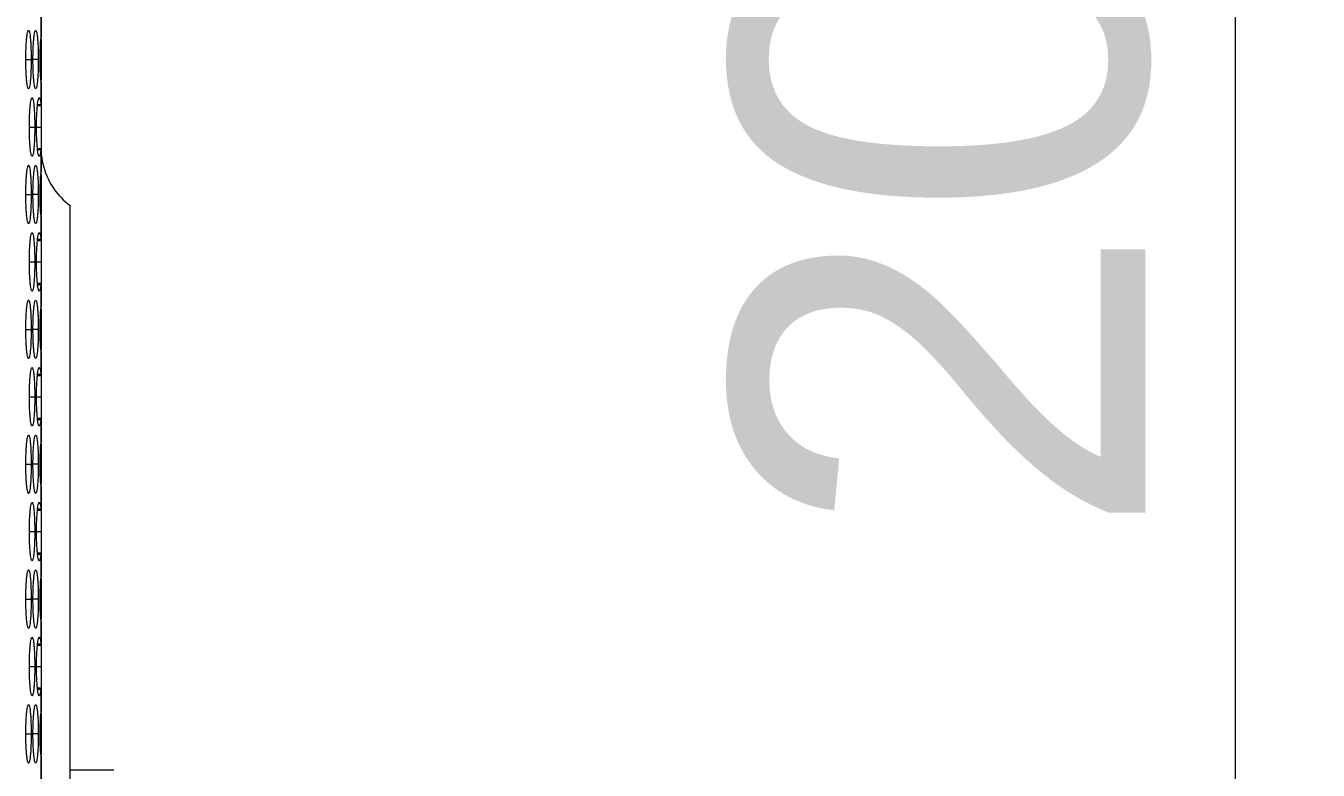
# Model space of a CAD drawing. Header units: millimetres. Extents: x 0 to 2524, y 0 to 1785.
# Drawn here: x 1469.1 to 1535.5, y 1274.5 to 1312.7 of the extents above; entities that cross this region are included whole.
import ezdxf

# ---------------------------------------------------------------- set-up
doc = ezdxf.new("R2010")
doc.units = ezdxf.units.MM
doc.header["$LTSCALE"] = 0.1
doc.layers.get('0').update_dxf_attribs({"lineweight": 13})
doc.layers.get('Defpoints').update_dxf_attribs({"lineweight": 9})
doc.layers.add('标注', color=251, linetype='Continuous', lineweight=9)
doc.styles.get("Standard").update_dxf_attribs({"font": 'arial.ttf'})
doc.dimstyles.new('STANDARD 8.5', dxfattribs={"dimscale": 8.5, "dimtxt": 2.5, "dimasz": 1.5, "dimexe": 0.5, "dimexo": 0.5, "dimgap": 0.5, "dimtad": 1, "dimtoh": 1, "dimdec": 1, "dimzin": 12, "dimdsep": 46, "dimtxsty": 'Standard', "dimcen": 0, "dimclrd": 256, "dimclre": 256, "dimclrt": 256, "dimadec": 0, "dimazin": 0, "dimtp": 0.01, "dimtm": 0.01, "dimtfac": 1, "dimtdec": 1, "dimtofl": 0, "dimtmove": 0, "dimatfit": 3, "dimfxl": 1, "dimtolj": 1, "dimtzin": 4, "dimlwd": -1, "dimlwe": -1, "dimarcsym": 0})

# ---------------------------------------------------------------- blocks, each defined once
blk = doc.blocks.new('*D15')
at = {"layer": 'Defpoints', "color": 0, "transparency": 16777216}
for p in [(1469.84, 1414.968), (1531.24, 1414.968), (1469.84, 1206.968)]:
    blk.add_point(p, dxfattribs=at)
at = {"layer": '标注', "transparency": 16777216}
for p, q in [((1474.09, 1414.968), (1535.49, 1414.968)), ((1531.24, 1219.718), (1531.24, 1402.218)), ((1474.09, 1206.968), (1535.49, 1206.968))]:
    blk.add_line(p, q, dxfattribs=at)
for points in [[(1529.115, 1402.218), (1533.365, 1402.218), (1531.24, 1414.968)], [(1529.115, 1219.718), (1533.365, 1219.718), (1531.24, 1206.968)]]:
    blk.add_solid(points, dxfattribs=at)
at = {"layer": '标注', "transparency": 16777216, "insert": (1516.14, 1310.968), "char_height": 21.25, "attachment_point": 5, "rotation": 90}
blk.add_mtext('\\A1;208', dxfattribs=at)

msp = doc.modelspace()

# ---------------------------------------------------------------- linework, layer by layer
for p, q in [((1469.84, 1316.758), (1469.84, 1312.106)), ((1469.834, 1313.269), (1469.834, 1312.037)), ((1469.84, 1312.001), (1469.84, 1309.934)), ((1469.059, 1310.968), (1469.334, 1310.968)), ((1469.701, 1310.968), (1469.426, 1310.968)), ((1469.793, 1310.968), (1469.84, 1310.968)), ((1469.834, 1309.899), (1469.834, 1308.666)), ((1469.84, 1309.83), (1469.84, 1305.178)), ((1469.656, 1308.601), (1469.84, 1308.601)), ((1469.664, 1308.666), (1469.834, 1308.666)), ((1469.243, 1307.504), (1469.518, 1307.504)), ((1469.61, 1307.504), (1469.84, 1307.504)), ((1469.656, 1306.407), (1469.84, 1306.407)), ((1469.664, 1306.341), (1469.834, 1306.341)), ((1469.834, 1306.341), (1469.834, 1305.109)), ((1469.84, 1305.073), (1469.84, 1303.006)), ((1469.059, 1304.04), (1469.334, 1304.04)), ((1469.701, 1304.04), (1469.426, 1304.04)), ((1469.793, 1304.04), (1469.84, 1304.04)), ((1471.34, 1274.468), (1471.34, 1303.464)), ((1469.834, 1302.97), (1469.834, 1301.738)), ((1469.84, 1302.901), (1469.84, 1298.25)), ((1469.656, 1301.672), (1469.84, 1301.672)), ((1469.664, 1301.738), (1469.834, 1301.738)), ((1469.243, 1300.575), (1469.518, 1300.575)), ((1469.61, 1300.575), (1469.84, 1300.575)), ((1469.656, 1299.478), (1469.84, 1299.478)), ((1469.664, 1299.413), (1469.834, 1299.413)), ((1469.834, 1299.413), (1469.834, 1298.18)), ((1469.84, 1298.145), (1469.84, 1296.078)), ((1469.059, 1297.111), (1469.334, 1297.111)), ((1469.701, 1297.111), (1469.426, 1297.111)), ((1469.793, 1297.111), (1469.84, 1297.111)), ((1469.834, 1296.042), (1469.834, 1294.81)), ((1469.84, 1295.973), (1469.84, 1291.321)), ((1469.656, 1294.744), (1469.84, 1294.744)), ((1469.664, 1294.81), (1469.834, 1294.81)), ((1469.243, 1293.647), (1469.518, 1293.647)), ((1469.61, 1293.647), (1469.84, 1293.647)), ((1469.656, 1292.55), (1469.84, 1292.55)), ((1469.664, 1292.485), (1469.834, 1292.485)), ((1469.834, 1292.485), (1469.834, 1291.252)), ((1469.84, 1291.217), (1469.84, 1289.149)), ((1469.059, 1290.183), (1469.334, 1290.183)), ((1469.701, 1290.183), (1469.426, 1290.183)), ((1469.793, 1290.183), (1469.84, 1290.183)), ((1469.834, 1289.114), (1469.834, 1287.882)), ((1469.84, 1289.045), (1469.84, 1284.393)), ((1469.656, 1287.816), (1469.84, 1287.816)), ((1469.664, 1287.882), (1469.834, 1287.882)), ((1469.243, 1286.719), (1469.518, 1286.719)), ((1469.61, 1286.719), (1469.84, 1286.719)), ((1469.656, 1285.622), (1469.84, 1285.622)), ((1469.664, 1285.556), (1469.834, 1285.556)), ((1469.834, 1285.556), (1469.834, 1284.324)), ((1469.84, 1284.289), (1469.84, 1282.221)), ((1469.059, 1283.255), (1469.334, 1283.255)), ((1469.701, 1283.255), (1469.426, 1283.255)), ((1469.793, 1283.255), (1469.84, 1283.255)), ((1469.834, 1282.186), (1469.834, 1280.953)), ((1469.84, 1282.117), (1469.84, 1277.465)), ((1469.656, 1280.888), (1469.84, 1280.888)), ((1469.664, 1280.953), (1469.834, 1280.953)), ((1469.243, 1279.791), (1469.518, 1279.791)), ((1469.61, 1279.791), (1469.84, 1279.791)), ((1469.656, 1278.694), (1469.84, 1278.694)), ((1469.664, 1278.628), (1469.834, 1278.628)), ((1469.834, 1278.628), (1469.834, 1277.396)), ((1469.84, 1277.36), (1469.84, 1275.293)), ((1469.059, 1276.327), (1469.334, 1276.327)), ((1469.701, 1276.327), (1469.426, 1276.327)), ((1469.793, 1276.327), (1469.84, 1276.327)), ((1469.834, 1275.258), (1469.834, 1274.025)), ((1469.84, 1275.189), (1469.84, 1270.537)), ((1473.578, 1274.468), (1471.34, 1274.468)), ((1471.34, 1222.6), (1471.34, 1274.468))]:
    msp.add_line(p, q)
for centre, radius, start, end in [((1469.477, 1308.601), 0.364, 359.96293, 3.54157), ((1473.611, 1306.474), 3.779, 186.85053, 194.09768), ((1473.574, 1306.465), 3.741, 194.09977, 197.73813), ((1473.553, 1306.458), 3.719, 197.74233, 198.58093), ((1473.586, 1306.472), 3.755, 198.61831, 214.23115), ((1473.6, 1306.489), 3.776, 214.32464, 233.24022), ((1469.477, 1301.673), 0.364, 359.96293, 3.54157), ((1469.477, 1294.745), 0.364, 359.96293, 3.54157), ((1469.477, 1287.816), 0.364, 359.96293, 3.54157), ((1469.477, 1280.888), 0.364, 359.96293, 3.54157)]:
    msp.add_arc(centre, radius, start, end)
for points, knots in [([(1469.059, 1310.968), (1469.059, 1311.159), (1469.064, 1311.437), (1469.081, 1311.79), (1469.097, 1312.016), (1469.116, 1312.198), (1469.14, 1312.34), (1469.159, 1312.419), (1469.184, 1312.468), (1469.197, 1312.468)], [0, 0, 0, 0, 0.378061, 0.549104, 0.69914, 0.822666, 0.915357, 0.974025, 1, 1, 1, 1]), ([(1469.197, 1312.468), (1469.21, 1312.468), (1469.235, 1312.419), (1469.254, 1312.34), (1469.277, 1312.198), (1469.296, 1312.016), (1469.313, 1311.79), (1469.33, 1311.437), (1469.334, 1311.159), (1469.334, 1310.968)], [0, 0, 0, 0, 0.025975, 0.084643, 0.177334, 0.30086, 0.450896, 0.621939, 1, 1, 1, 1]), ([(1469.426, 1310.968), (1469.426, 1311.159), (1469.431, 1311.437), (1469.448, 1311.79), (1469.464, 1312.016), (1469.483, 1312.198), (1469.507, 1312.34), (1469.526, 1312.419), (1469.551, 1312.468), (1469.564, 1312.468)], [0, 0, 0, 0, 0.378061, 0.549104, 0.69914, 0.822666, 0.915357, 0.974025, 1, 1, 1, 1]), ([(1469.564, 1312.468), (1469.577, 1312.468), (1469.602, 1312.419), (1469.62, 1312.34), (1469.644, 1312.198), (1469.663, 1312.016), (1469.68, 1311.79), (1469.697, 1311.437), (1469.701, 1311.159), (1469.701, 1310.968)], [0, 0, 0, 0, 0.025975, 0.084643, 0.177334, 0.30086, 0.450896, 0.621939, 1, 1, 1, 1]), ([(1469.812, 1311.724), (1469.813, 1311.752), (1469.819, 1311.856), (1469.827, 1311.961), (1469.834, 1312.037)], [0, 0, 0, 0, 0.268693, 1, 1, 1, 1]), ([(1469.793, 1310.968), (1469.793, 1311.034), (1469.795, 1311.286), (1469.802, 1311.538), (1469.812, 1311.724)], [0, 0, 0, 0, 0.260947, 1, 1, 1, 1]), ([(1469.197, 1309.468), (1469.184, 1309.468), (1469.159, 1309.517), (1469.14, 1309.595), (1469.116, 1309.737), (1469.097, 1309.92), (1469.081, 1310.145), (1469.064, 1310.498), (1469.059, 1310.776), (1469.059, 1310.968)], [0, 0, 0, 0, 0.025975, 0.084643, 0.177334, 0.30086, 0.450896, 0.621939, 1, 1, 1, 1]), ([(1469.334, 1310.968), (1469.334, 1310.776), (1469.33, 1310.498), (1469.313, 1310.145), (1469.296, 1309.92), (1469.277, 1309.737), (1469.254, 1309.595), (1469.235, 1309.517), (1469.21, 1309.468), (1469.197, 1309.468)], [0, 0, 0, 0, 0.378061, 0.549104, 0.69914, 0.822666, 0.915357, 0.974025, 1, 1, 1, 1]), ([(1469.564, 1309.468), (1469.551, 1309.468), (1469.526, 1309.517), (1469.507, 1309.595), (1469.483, 1309.737), (1469.464, 1309.92), (1469.448, 1310.145), (1469.431, 1310.498), (1469.426, 1310.776), (1469.426, 1310.968)], [0, 0, 0, 0, 0.025975, 0.084643, 0.177334, 0.30086, 0.450896, 0.621939, 1, 1, 1, 1]), ([(1469.701, 1310.968), (1469.701, 1310.776), (1469.697, 1310.498), (1469.68, 1310.145), (1469.663, 1309.92), (1469.644, 1309.737), (1469.62, 1309.595), (1469.602, 1309.517), (1469.577, 1309.468), (1469.564, 1309.468)], [0, 0, 0, 0, 0.378061, 0.549104, 0.69914, 0.822666, 0.915357, 0.974025, 1, 1, 1, 1]), ([(1469.812, 1310.212), (1469.809, 1310.271), (1469.797, 1310.523), (1469.793, 1310.775), (1469.793, 1310.968)], [0, 0, 0, 0, 0.234472, 1, 1, 1, 1]), ([(1469.834, 1309.899), (1469.832, 1309.923), (1469.823, 1310.027), (1469.816, 1310.131), (1469.812, 1310.212)], [0, 0, 0, 0, 0.23003, 1, 1, 1, 1]), ([(1469.243, 1307.504), (1469.243, 1307.695), (1469.247, 1307.973), (1469.264, 1308.326), (1469.281, 1308.552), (1469.3, 1308.734), (1469.324, 1308.876), (1469.342, 1308.955), (1469.367, 1309.004), (1469.38, 1309.004)], [0, 0, 0, 0, 0.378061, 0.549104, 0.69914, 0.822666, 0.915357, 0.974025, 1, 1, 1, 1]), ([(1469.38, 1309.004), (1469.393, 1309.004), (1469.418, 1308.955), (1469.437, 1308.876), (1469.461, 1308.734), (1469.48, 1308.552), (1469.496, 1308.326), (1469.513, 1307.973), (1469.518, 1307.695), (1469.518, 1307.504)], [0, 0, 0, 0, 0.025975, 0.084643, 0.177334, 0.30086, 0.450896, 0.621939, 1, 1, 1, 1]), ([(1469.61, 1307.504), (1469.61, 1307.695), (1469.614, 1307.973), (1469.631, 1308.326), (1469.648, 1308.552), (1469.667, 1308.734), (1469.69, 1308.876), (1469.709, 1308.955), (1469.734, 1309.004), (1469.747, 1309.004)], [0, 0, 0, 0, 0.378091, 0.549102, 0.699135, 0.822703, 0.915354, 0.974034, 1, 1, 1, 1]), ([(1469.747, 1309.004), (1469.758, 1309.004), (1469.78, 1308.968), (1469.797, 1308.906), (1469.818, 1308.798), (1469.829, 1308.714), (1469.834, 1308.666)], [0, 0, 0, 0, 0.09025, 0.284512, 0.590784, 1, 1, 1, 1]), ([(1469.38, 1306.004), (1469.367, 1306.004), (1469.342, 1306.052), (1469.324, 1306.131), (1469.3, 1306.273), (1469.281, 1306.456), (1469.264, 1306.681), (1469.247, 1307.034), (1469.243, 1307.312), (1469.243, 1307.504)], [0, 0, 0, 0, 0.025975, 0.084643, 0.177334, 0.30086, 0.450896, 0.621939, 1, 1, 1, 1]), ([(1469.518, 1307.504), (1469.518, 1307.312), (1469.513, 1307.034), (1469.496, 1306.681), (1469.48, 1306.456), (1469.461, 1306.273), (1469.437, 1306.131), (1469.418, 1306.052), (1469.393, 1306.004), (1469.38, 1306.004)], [0, 0, 0, 0, 0.378061, 0.549104, 0.69914, 0.822666, 0.915357, 0.974025, 1, 1, 1, 1]), ([(1469.747, 1306.004), (1469.734, 1306.004), (1469.709, 1306.052), (1469.69, 1306.131), (1469.667, 1306.273), (1469.648, 1306.456), (1469.631, 1306.681), (1469.614, 1307.034), (1469.61, 1307.312), (1469.61, 1307.504)], [0, 0, 0, 0, 0.025966, 0.084646, 0.177297, 0.300865, 0.450898, 0.621909, 1, 1, 1, 1]), ([(1469.789, 1306.074), (1469.784, 1306.056), (1469.777, 1306.031), (1469.756, 1306.004), (1469.747, 1306.004)], [0, 0, 0, 0, 0.6731, 1, 1, 1, 1]), ([(1469.834, 1306.341), (1469.831, 1306.313), (1469.82, 1306.224), (1469.806, 1306.134), (1469.789, 1306.074)], [0, 0, 0, 0, 0.31058, 1, 1, 1, 1]), ([(1469.059, 1304.04), (1469.059, 1304.231), (1469.064, 1304.509), (1469.081, 1304.862), (1469.097, 1305.087), (1469.116, 1305.27), (1469.14, 1305.412), (1469.159, 1305.491), (1469.184, 1305.54), (1469.197, 1305.54)], [0, 0, 0, 0, 0.378061, 0.549104, 0.69914, 0.822666, 0.915357, 0.974025, 1, 1, 1, 1]), ([(1469.197, 1305.54), (1469.21, 1305.54), (1469.235, 1305.491), (1469.254, 1305.412), (1469.277, 1305.27), (1469.296, 1305.087), (1469.313, 1304.862), (1469.33, 1304.509), (1469.334, 1304.231), (1469.334, 1304.04)], [0, 0, 0, 0, 0.025975, 0.084643, 0.177334, 0.30086, 0.450896, 0.621939, 1, 1, 1, 1]), ([(1469.426, 1304.04), (1469.426, 1304.231), (1469.431, 1304.509), (1469.448, 1304.862), (1469.464, 1305.087), (1469.483, 1305.27), (1469.507, 1305.412), (1469.526, 1305.491), (1469.551, 1305.54), (1469.564, 1305.54)], [0, 0, 0, 0, 0.378061, 0.549104, 0.69914, 0.822666, 0.915357, 0.974025, 1, 1, 1, 1]), ([(1469.564, 1305.54), (1469.577, 1305.54), (1469.602, 1305.491), (1469.62, 1305.412), (1469.644, 1305.27), (1469.663, 1305.087), (1469.68, 1304.862), (1469.697, 1304.509), (1469.701, 1304.231), (1469.701, 1304.04)], [0, 0, 0, 0, 0.025975, 0.084643, 0.177334, 0.30086, 0.450896, 0.621939, 1, 1, 1, 1]), ([(1469.793, 1304.04), (1469.793, 1304.105), (1469.795, 1304.357), (1469.802, 1304.61), (1469.812, 1304.796)], [0, 0, 0, 0, 0.260947, 1, 1, 1, 1]), ([(1469.812, 1304.796), (1469.813, 1304.824), (1469.819, 1304.928), (1469.827, 1305.032), (1469.834, 1305.109)], [0, 0, 0, 0, 0.268693, 1, 1, 1, 1]), ([(1469.197, 1302.54), (1469.184, 1302.54), (1469.159, 1302.588), (1469.14, 1302.667), (1469.116, 1302.809), (1469.097, 1302.992), (1469.081, 1303.217), (1469.064, 1303.57), (1469.059, 1303.848), (1469.059, 1304.04)], [0, 0, 0, 0, 0.025975, 0.084643, 0.177334, 0.30086, 0.450896, 0.621939, 1, 1, 1, 1]), ([(1469.334, 1304.04), (1469.334, 1303.848), (1469.33, 1303.57), (1469.313, 1303.217), (1469.296, 1302.992), (1469.277, 1302.809), (1469.254, 1302.667), (1469.235, 1302.588), (1469.21, 1302.54), (1469.197, 1302.54)], [0, 0, 0, 0, 0.378061, 0.549104, 0.69914, 0.822666, 0.915357, 0.974025, 1, 1, 1, 1]), ([(1469.564, 1302.54), (1469.551, 1302.54), (1469.526, 1302.588), (1469.507, 1302.667), (1469.483, 1302.809), (1469.464, 1302.992), (1469.448, 1303.217), (1469.431, 1303.57), (1469.426, 1303.848), (1469.426, 1304.04)], [0, 0, 0, 0, 0.025975, 0.084643, 0.177334, 0.30086, 0.450896, 0.621939, 1, 1, 1, 1]), ([(1469.701, 1304.04), (1469.701, 1303.848), (1469.697, 1303.57), (1469.68, 1303.217), (1469.663, 1302.992), (1469.644, 1302.809), (1469.62, 1302.667), (1469.602, 1302.588), (1469.577, 1302.54), (1469.564, 1302.54)], [0, 0, 0, 0, 0.378061, 0.549104, 0.69914, 0.822666, 0.915357, 0.974025, 1, 1, 1, 1]), ([(1469.812, 1303.283), (1469.809, 1303.342), (1469.797, 1303.594), (1469.793, 1303.847), (1469.793, 1304.04)], [0, 0, 0, 0, 0.234472, 1, 1, 1, 1]), ([(1469.834, 1302.97), (1469.832, 1302.994), (1469.823, 1303.099), (1469.816, 1303.203), (1469.812, 1303.283)], [0, 0, 0, 0, 0.23003, 1, 1, 1, 1]), ([(1469.243, 1300.575), (1469.243, 1300.767), (1469.247, 1301.045), (1469.264, 1301.398), (1469.281, 1301.623), (1469.3, 1301.806), (1469.324, 1301.948), (1469.342, 1302.027), (1469.367, 1302.075), (1469.38, 1302.075)], [0, 0, 0, 0, 0.378061, 0.549104, 0.69914, 0.822666, 0.915357, 0.974025, 1, 1, 1, 1]), ([(1469.38, 1302.075), (1469.393, 1302.075), (1469.418, 1302.027), (1469.437, 1301.948), (1469.461, 1301.806), (1469.48, 1301.623), (1469.496, 1301.398), (1469.513, 1301.045), (1469.518, 1300.767), (1469.518, 1300.575)], [0, 0, 0, 0, 0.025975, 0.084643, 0.177334, 0.30086, 0.450896, 0.621939, 1, 1, 1, 1]), ([(1469.61, 1300.575), (1469.61, 1300.767), (1469.614, 1301.045), (1469.631, 1301.398), (1469.648, 1301.623), (1469.667, 1301.806), (1469.69, 1301.948), (1469.709, 1302.027), (1469.734, 1302.075), (1469.747, 1302.075)], [0, 0, 0, 0, 0.378091, 0.549102, 0.699135, 0.822703, 0.915354, 0.974034, 1, 1, 1, 1]), ([(1469.747, 1302.075), (1469.758, 1302.075), (1469.78, 1302.04), (1469.797, 1301.978), (1469.818, 1301.869), (1469.829, 1301.786), (1469.834, 1301.738)], [0, 0, 0, 0, 0.09025, 0.284512, 0.590784, 1, 1, 1, 1]), ([(1469.38, 1299.075), (1469.367, 1299.075), (1469.342, 1299.124), (1469.324, 1299.203), (1469.3, 1299.345), (1469.281, 1299.528), (1469.264, 1299.753), (1469.247, 1300.106), (1469.243, 1300.384), (1469.243, 1300.575)], [0, 0, 0, 0, 0.025975, 0.084643, 0.177334, 0.30086, 0.450896, 0.621939, 1, 1, 1, 1]), ([(1469.518, 1300.575), (1469.518, 1300.384), (1469.513, 1300.106), (1469.496, 1299.753), (1469.48, 1299.528), (1469.461, 1299.345), (1469.437, 1299.203), (1469.418, 1299.124), (1469.393, 1299.075), (1469.38, 1299.075)], [0, 0, 0, 0, 0.378061, 0.549104, 0.69914, 0.822666, 0.915357, 0.974025, 1, 1, 1, 1]), ([(1469.747, 1299.075), (1469.734, 1299.075), (1469.709, 1299.124), (1469.69, 1299.203), (1469.667, 1299.345), (1469.648, 1299.528), (1469.631, 1299.753), (1469.614, 1300.106), (1469.61, 1300.384), (1469.61, 1300.575)], [0, 0, 0, 0, 0.025966, 0.084646, 0.177297, 0.300865, 0.450898, 0.621909, 1, 1, 1, 1]), ([(1469.834, 1299.413), (1469.831, 1299.385), (1469.82, 1299.296), (1469.806, 1299.206), (1469.789, 1299.146)], [0, 0, 0, 0, 0.31058, 1, 1, 1, 1]), ([(1469.789, 1299.146), (1469.784, 1299.128), (1469.777, 1299.103), (1469.756, 1299.075), (1469.747, 1299.075)], [0, 0, 0, 0, 0.6731, 1, 1, 1, 1]), ([(1469.059, 1297.111), (1469.059, 1297.303), (1469.064, 1297.581), (1469.081, 1297.934), (1469.097, 1298.159), (1469.116, 1298.342), (1469.14, 1298.484), (1469.159, 1298.563), (1469.184, 1298.611), (1469.197, 1298.611)], [0, 0, 0, 0, 0.378061, 0.549104, 0.69914, 0.822666, 0.915357, 0.974025, 1, 1, 1, 1]), ([(1469.197, 1298.611), (1469.21, 1298.611), (1469.235, 1298.563), (1469.254, 1298.484), (1469.277, 1298.342), (1469.296, 1298.159), (1469.313, 1297.934), (1469.33, 1297.581), (1469.334, 1297.303), (1469.334, 1297.111)], [0, 0, 0, 0, 0.025975, 0.084643, 0.177334, 0.30086, 0.450896, 0.621939, 1, 1, 1, 1]), ([(1469.426, 1297.111), (1469.426, 1297.303), (1469.431, 1297.581), (1469.448, 1297.934), (1469.464, 1298.159), (1469.483, 1298.342), (1469.507, 1298.484), (1469.526, 1298.563), (1469.551, 1298.611), (1469.564, 1298.611)], [0, 0, 0, 0, 0.378061, 0.549104, 0.69914, 0.822666, 0.915357, 0.974025, 1, 1, 1, 1]), ([(1469.564, 1298.611), (1469.577, 1298.611), (1469.602, 1298.563), (1469.62, 1298.484), (1469.644, 1298.342), (1469.663, 1298.159), (1469.68, 1297.934), (1469.697, 1297.581), (1469.701, 1297.303), (1469.701, 1297.111)], [0, 0, 0, 0, 0.025975, 0.084643, 0.177334, 0.30086, 0.450896, 0.621939, 1, 1, 1, 1]), ([(1469.812, 1297.867), (1469.813, 1297.896), (1469.819, 1298), (1469.827, 1298.104), (1469.834, 1298.18)], [0, 0, 0, 0, 0.268693, 1, 1, 1, 1]), ([(1469.793, 1297.111), (1469.793, 1297.177), (1469.795, 1297.429), (1469.802, 1297.681), (1469.812, 1297.867)], [0, 0, 0, 0, 0.260947, 1, 1, 1, 1]), ([(1469.197, 1295.611), (1469.184, 1295.611), (1469.159, 1295.66), (1469.14, 1295.739), (1469.116, 1295.881), (1469.097, 1296.063), (1469.081, 1296.289), (1469.064, 1296.642), (1469.059, 1296.92), (1469.059, 1297.111)], [0, 0, 0, 0, 0.025975, 0.084643, 0.177334, 0.30086, 0.450896, 0.621939, 1, 1, 1, 1]), ([(1469.334, 1297.111), (1469.334, 1296.92), (1469.33, 1296.642), (1469.313, 1296.289), (1469.296, 1296.063), (1469.277, 1295.881), (1469.254, 1295.739), (1469.235, 1295.66), (1469.21, 1295.611), (1469.197, 1295.611)], [0, 0, 0, 0, 0.378061, 0.549104, 0.69914, 0.822666, 0.915357, 0.974025, 1, 1, 1, 1]), ([(1469.564, 1295.611), (1469.551, 1295.611), (1469.526, 1295.66), (1469.507, 1295.739), (1469.483, 1295.881), (1469.464, 1296.063), (1469.448, 1296.289), (1469.431, 1296.642), (1469.426, 1296.92), (1469.426, 1297.111)], [0, 0, 0, 0, 0.025975, 0.084643, 0.177334, 0.30086, 0.450896, 0.621939, 1, 1, 1, 1]), ([(1469.701, 1297.111), (1469.701, 1296.92), (1469.697, 1296.642), (1469.68, 1296.289), (1469.663, 1296.063), (1469.644, 1295.881), (1469.62, 1295.739), (1469.602, 1295.66), (1469.577, 1295.611), (1469.564, 1295.611)], [0, 0, 0, 0, 0.378061, 0.549104, 0.69914, 0.822666, 0.915357, 0.974025, 1, 1, 1, 1]), ([(1469.812, 1296.355), (1469.809, 1296.414), (1469.797, 1296.666), (1469.793, 1296.918), (1469.793, 1297.111)], [0, 0, 0, 0, 0.234472, 1, 1, 1, 1]), ([(1469.834, 1296.042), (1469.832, 1296.066), (1469.823, 1296.17), (1469.816, 1296.275), (1469.812, 1296.355)], [0, 0, 0, 0, 0.23003, 1, 1, 1, 1]), ([(1469.243, 1293.647), (1469.243, 1293.839), (1469.247, 1294.117), (1469.264, 1294.47), (1469.281, 1294.695), (1469.3, 1294.878), (1469.324, 1295.02), (1469.342, 1295.098), (1469.367, 1295.147), (1469.38, 1295.147)], [0, 0, 0, 0, 0.378061, 0.549104, 0.69914, 0.822666, 0.915357, 0.974025, 1, 1, 1, 1]), ([(1469.38, 1295.147), (1469.393, 1295.147), (1469.418, 1295.098), (1469.437, 1295.02), (1469.461, 1294.878), (1469.48, 1294.695), (1469.496, 1294.47), (1469.513, 1294.117), (1469.518, 1293.839), (1469.518, 1293.647)], [0, 0, 0, 0, 0.025975, 0.084643, 0.177334, 0.30086, 0.450896, 0.621939, 1, 1, 1, 1]), ([(1469.61, 1293.647), (1469.61, 1293.839), (1469.614, 1294.117), (1469.631, 1294.47), (1469.648, 1294.695), (1469.667, 1294.878), (1469.69, 1295.02), (1469.709, 1295.098), (1469.734, 1295.147), (1469.747, 1295.147)], [0, 0, 0, 0, 0.378091, 0.549102, 0.699135, 0.822703, 0.915354, 0.974034, 1, 1, 1, 1]), ([(1469.747, 1295.147), (1469.758, 1295.147), (1469.78, 1295.112), (1469.797, 1295.049), (1469.818, 1294.941), (1469.829, 1294.858), (1469.834, 1294.81)], [0, 0, 0, 0, 0.09025, 0.284512, 0.590784, 1, 1, 1, 1]), ([(1469.38, 1292.147), (1469.367, 1292.147), (1469.342, 1292.196), (1469.324, 1292.275), (1469.3, 1292.417), (1469.281, 1292.599), (1469.264, 1292.824), (1469.247, 1293.178), (1469.243, 1293.456), (1469.243, 1293.647)], [0, 0, 0, 0, 0.025975, 0.084643, 0.177334, 0.30086, 0.450896, 0.621939, 1, 1, 1, 1]), ([(1469.518, 1293.647), (1469.518, 1293.456), (1469.513, 1293.178), (1469.496, 1292.824), (1469.48, 1292.599), (1469.461, 1292.417), (1469.437, 1292.275), (1469.418, 1292.196), (1469.393, 1292.147), (1469.38, 1292.147)], [0, 0, 0, 0, 0.378061, 0.549104, 0.69914, 0.822666, 0.915357, 0.974025, 1, 1, 1, 1]), ([(1469.747, 1292.147), (1469.734, 1292.147), (1469.709, 1292.196), (1469.69, 1292.275), (1469.667, 1292.417), (1469.648, 1292.599), (1469.631, 1292.824), (1469.614, 1293.178), (1469.61, 1293.456), (1469.61, 1293.647)], [0, 0, 0, 0, 0.025966, 0.084646, 0.177297, 0.300865, 0.450898, 0.621909, 1, 1, 1, 1]), ([(1469.789, 1292.218), (1469.784, 1292.2), (1469.777, 1292.175), (1469.756, 1292.147), (1469.747, 1292.147)], [0, 0, 0, 0, 0.6731, 1, 1, 1, 1]), ([(1469.834, 1292.485), (1469.831, 1292.457), (1469.82, 1292.367), (1469.806, 1292.278), (1469.789, 1292.218)], [0, 0, 0, 0, 0.31058, 1, 1, 1, 1]), ([(1469.059, 1290.183), (1469.059, 1290.375), (1469.064, 1290.653), (1469.081, 1291.006), (1469.097, 1291.231), (1469.116, 1291.414), (1469.14, 1291.555), (1469.159, 1291.634), (1469.184, 1291.683), (1469.197, 1291.683)], [0, 0, 0, 0, 0.378061, 0.549104, 0.69914, 0.822666, 0.915357, 0.974025, 1, 1, 1, 1]), ([(1469.197, 1291.683), (1469.21, 1291.683), (1469.235, 1291.634), (1469.254, 1291.555), (1469.277, 1291.414), (1469.296, 1291.231), (1469.313, 1291.006), (1469.33, 1290.653), (1469.334, 1290.375), (1469.334, 1290.183)], [0, 0, 0, 0, 0.025975, 0.084643, 0.177334, 0.30086, 0.450896, 0.621939, 1, 1, 1, 1]), ([(1469.426, 1290.183), (1469.426, 1290.375), (1469.431, 1290.653), (1469.448, 1291.006), (1469.464, 1291.231), (1469.483, 1291.414), (1469.507, 1291.555), (1469.526, 1291.634), (1469.551, 1291.683), (1469.564, 1291.683)], [0, 0, 0, 0, 0.378061, 0.549104, 0.69914, 0.822666, 0.915357, 0.974025, 1, 1, 1, 1]), ([(1469.564, 1291.683), (1469.577, 1291.683), (1469.602, 1291.634), (1469.62, 1291.555), (1469.644, 1291.414), (1469.663, 1291.231), (1469.68, 1291.006), (1469.697, 1290.653), (1469.701, 1290.375), (1469.701, 1290.183)], [0, 0, 0, 0, 0.025975, 0.084643, 0.177334, 0.30086, 0.450896, 0.621939, 1, 1, 1, 1]), ([(1469.793, 1290.183), (1469.793, 1290.249), (1469.795, 1290.501), (1469.802, 1290.753), (1469.812, 1290.939)], [0, 0, 0, 0, 0.260947, 1, 1, 1, 1]), ([(1469.812, 1290.939), (1469.813, 1290.967), (1469.819, 1291.072), (1469.827, 1291.176), (1469.834, 1291.252)], [0, 0, 0, 0, 0.268693, 1, 1, 1, 1]), ([(1469.197, 1288.683), (1469.184, 1288.683), (1469.159, 1288.732), (1469.14, 1288.811), (1469.116, 1288.953), (1469.097, 1289.135), (1469.081, 1289.36), (1469.064, 1289.714), (1469.059, 1289.992), (1469.059, 1290.183)], [0, 0, 0, 0, 0.025975, 0.084643, 0.177334, 0.30086, 0.450896, 0.621939, 1, 1, 1, 1]), ([(1469.334, 1290.183), (1469.334, 1289.992), (1469.33, 1289.714), (1469.313, 1289.36), (1469.296, 1289.135), (1469.277, 1288.953), (1469.254, 1288.811), (1469.235, 1288.732), (1469.21, 1288.683), (1469.197, 1288.683)], [0, 0, 0, 0, 0.378061, 0.549104, 0.69914, 0.822666, 0.915357, 0.974025, 1, 1, 1, 1]), ([(1469.564, 1288.683), (1469.551, 1288.683), (1469.526, 1288.732), (1469.507, 1288.811), (1469.483, 1288.953), (1469.464, 1289.135), (1469.448, 1289.36), (1469.431, 1289.714), (1469.426, 1289.992), (1469.426, 1290.183)], [0, 0, 0, 0, 0.025975, 0.084643, 0.177334, 0.30086, 0.450896, 0.621939, 1, 1, 1, 1]), ([(1469.701, 1290.183), (1469.701, 1289.992), (1469.697, 1289.714), (1469.68, 1289.36), (1469.663, 1289.135), (1469.644, 1288.953), (1469.62, 1288.811), (1469.602, 1288.732), (1469.577, 1288.683), (1469.564, 1288.683)], [0, 0, 0, 0, 0.378061, 0.549104, 0.69914, 0.822666, 0.915357, 0.974025, 1, 1, 1, 1]), ([(1469.812, 1289.427), (1469.809, 1289.486), (1469.797, 1289.738), (1469.793, 1289.99), (1469.793, 1290.183)], [0, 0, 0, 0, 0.234472, 1, 1, 1, 1]), ([(1469.834, 1289.114), (1469.832, 1289.138), (1469.823, 1289.242), (1469.816, 1289.347), (1469.812, 1289.427)], [0, 0, 0, 0, 0.23003, 1, 1, 1, 1]), ([(1469.243, 1286.719), (1469.243, 1286.91), (1469.247, 1287.189), (1469.264, 1287.542), (1469.281, 1287.767), (1469.3, 1287.95), (1469.324, 1288.091), (1469.342, 1288.17), (1469.367, 1288.219), (1469.38, 1288.219)], [0, 0, 0, 0, 0.378061, 0.549104, 0.69914, 0.822666, 0.915357, 0.974025, 1, 1, 1, 1]), ([(1469.38, 1288.219), (1469.393, 1288.219), (1469.418, 1288.17), (1469.437, 1288.091), (1469.461, 1287.95), (1469.48, 1287.767), (1469.496, 1287.542), (1469.513, 1287.189), (1469.518, 1286.91), (1469.518, 1286.719)], [0, 0, 0, 0, 0.025975, 0.084643, 0.177334, 0.30086, 0.450896, 0.621939, 1, 1, 1, 1]), ([(1469.61, 1286.719), (1469.61, 1286.91), (1469.614, 1287.189), (1469.631, 1287.542), (1469.648, 1287.767), (1469.667, 1287.95), (1469.69, 1288.091), (1469.709, 1288.17), (1469.734, 1288.219), (1469.747, 1288.219)], [0, 0, 0, 0, 0.378091, 0.549102, 0.699135, 0.822703, 0.915354, 0.974034, 1, 1, 1, 1]), ([(1469.747, 1288.219), (1469.758, 1288.219), (1469.78, 1288.184), (1469.797, 1288.121), (1469.818, 1288.013), (1469.829, 1287.93), (1469.834, 1287.882)], [0, 0, 0, 0, 0.09025, 0.284512, 0.590784, 1, 1, 1, 1]), ([(1469.38, 1285.219), (1469.367, 1285.219), (1469.342, 1285.268), (1469.324, 1285.347), (1469.3, 1285.489), (1469.281, 1285.671), (1469.264, 1285.896), (1469.247, 1286.25), (1469.243, 1286.528), (1469.243, 1286.719)], [0, 0, 0, 0, 0.025975, 0.084643, 0.177334, 0.30086, 0.450896, 0.621939, 1, 1, 1, 1]), ([(1469.518, 1286.719), (1469.518, 1286.528), (1469.513, 1286.25), (1469.496, 1285.896), (1469.48, 1285.671), (1469.461, 1285.489), (1469.437, 1285.347), (1469.418, 1285.268), (1469.393, 1285.219), (1469.38, 1285.219)], [0, 0, 0, 0, 0.378061, 0.549104, 0.69914, 0.822666, 0.915357, 0.974025, 1, 1, 1, 1]), ([(1469.747, 1285.219), (1469.734, 1285.219), (1469.709, 1285.268), (1469.69, 1285.347), (1469.667, 1285.489), (1469.648, 1285.671), (1469.631, 1285.896), (1469.614, 1286.25), (1469.61, 1286.528), (1469.61, 1286.719)], [0, 0, 0, 0, 0.025966, 0.084646, 0.177297, 0.300865, 0.450898, 0.621909, 1, 1, 1, 1]), ([(1469.834, 1285.556), (1469.831, 1285.529), (1469.82, 1285.439), (1469.806, 1285.35), (1469.789, 1285.29)], [0, 0, 0, 0, 0.31058, 1, 1, 1, 1]), ([(1469.789, 1285.29), (1469.784, 1285.272), (1469.777, 1285.247), (1469.756, 1285.219), (1469.747, 1285.219)], [0, 0, 0, 0, 0.6731, 1, 1, 1, 1]), ([(1469.059, 1283.255), (1469.059, 1283.446), (1469.064, 1283.724), (1469.081, 1284.078), (1469.097, 1284.303), (1469.116, 1284.485), (1469.14, 1284.627), (1469.159, 1284.706), (1469.184, 1284.755), (1469.197, 1284.755)], [0, 0, 0, 0, 0.378061, 0.549104, 0.69914, 0.822666, 0.915357, 0.974025, 1, 1, 1, 1]), ([(1469.197, 1284.755), (1469.21, 1284.755), (1469.235, 1284.706), (1469.254, 1284.627), (1469.277, 1284.485), (1469.296, 1284.303), (1469.313, 1284.078), (1469.33, 1283.724), (1469.334, 1283.446), (1469.334, 1283.255)], [0, 0, 0, 0, 0.025975, 0.084643, 0.177334, 0.30086, 0.450896, 0.621939, 1, 1, 1, 1]), ([(1469.426, 1283.255), (1469.426, 1283.446), (1469.431, 1283.724), (1469.448, 1284.078), (1469.464, 1284.303), (1469.483, 1284.485), (1469.507, 1284.627), (1469.526, 1284.706), (1469.551, 1284.755), (1469.564, 1284.755)], [0, 0, 0, 0, 0.378061, 0.549104, 0.69914, 0.822666, 0.915357, 0.974025, 1, 1, 1, 1]), ([(1469.564, 1284.755), (1469.577, 1284.755), (1469.602, 1284.706), (1469.62, 1284.627), (1469.644, 1284.485), (1469.663, 1284.303), (1469.68, 1284.078), (1469.697, 1283.724), (1469.701, 1283.446), (1469.701, 1283.255)], [0, 0, 0, 0, 0.025975, 0.084643, 0.177334, 0.30086, 0.450896, 0.621939, 1, 1, 1, 1]), ([(1469.812, 1284.011), (1469.813, 1284.039), (1469.819, 1284.144), (1469.827, 1284.248), (1469.834, 1284.324)], [0, 0, 0, 0, 0.268693, 1, 1, 1, 1]), ([(1469.793, 1283.255), (1469.793, 1283.321), (1469.795, 1283.573), (1469.802, 1283.825), (1469.812, 1284.011)], [0, 0, 0, 0, 0.260947, 1, 1, 1, 1]), ([(1469.197, 1281.755), (1469.184, 1281.755), (1469.159, 1281.804), (1469.14, 1281.883), (1469.116, 1282.024), (1469.097, 1282.207), (1469.081, 1282.432), (1469.064, 1282.785), (1469.059, 1283.064), (1469.059, 1283.255)], [0, 0, 0, 0, 0.025975, 0.084643, 0.177334, 0.30086, 0.450896, 0.621939, 1, 1, 1, 1]), ([(1469.334, 1283.255), (1469.334, 1283.064), (1469.33, 1282.785), (1469.313, 1282.432), (1469.296, 1282.207), (1469.277, 1282.024), (1469.254, 1281.883), (1469.235, 1281.804), (1469.21, 1281.755), (1469.197, 1281.755)], [0, 0, 0, 0, 0.378061, 0.549104, 0.69914, 0.822666, 0.915357, 0.974025, 1, 1, 1, 1]), ([(1469.564, 1281.755), (1469.551, 1281.755), (1469.526, 1281.804), (1469.507, 1281.883), (1469.483, 1282.024), (1469.464, 1282.207), (1469.448, 1282.432), (1469.431, 1282.785), (1469.426, 1283.064), (1469.426, 1283.255)], [0, 0, 0, 0, 0.025975, 0.084643, 0.177334, 0.30086, 0.450896, 0.621939, 1, 1, 1, 1]), ([(1469.701, 1283.255), (1469.701, 1283.064), (1469.697, 1282.785), (1469.68, 1282.432), (1469.663, 1282.207), (1469.644, 1282.024), (1469.62, 1281.883), (1469.602, 1281.804), (1469.577, 1281.755), (1469.564, 1281.755)], [0, 0, 0, 0, 0.378061, 0.549104, 0.69914, 0.822666, 0.915357, 0.974025, 1, 1, 1, 1]), ([(1469.812, 1282.499), (1469.809, 1282.558), (1469.797, 1282.81), (1469.793, 1283.062), (1469.793, 1283.255)], [0, 0, 0, 0, 0.234472, 1, 1, 1, 1]), ([(1469.834, 1282.186), (1469.832, 1282.21), (1469.823, 1282.314), (1469.816, 1282.418), (1469.812, 1282.499)], [0, 0, 0, 0, 0.23003, 1, 1, 1, 1]), ([(1469.243, 1279.791), (1469.243, 1279.982), (1469.247, 1280.26), (1469.264, 1280.614), (1469.281, 1280.839), (1469.3, 1281.021), (1469.324, 1281.163), (1469.342, 1281.242), (1469.367, 1281.291), (1469.38, 1281.291)], [0, 0, 0, 0, 0.378061, 0.549104, 0.69914, 0.822666, 0.915357, 0.974025, 1, 1, 1, 1]), ([(1469.38, 1281.291), (1469.393, 1281.291), (1469.418, 1281.242), (1469.437, 1281.163), (1469.461, 1281.021), (1469.48, 1280.839), (1469.496, 1280.614), (1469.513, 1280.26), (1469.518, 1279.982), (1469.518, 1279.791)], [0, 0, 0, 0, 0.025975, 0.084643, 0.177334, 0.30086, 0.450896, 0.621939, 1, 1, 1, 1]), ([(1469.61, 1279.791), (1469.61, 1279.982), (1469.614, 1280.26), (1469.631, 1280.614), (1469.648, 1280.839), (1469.667, 1281.021), (1469.69, 1281.163), (1469.709, 1281.242), (1469.734, 1281.291), (1469.747, 1281.291)], [0, 0, 0, 0, 0.378091, 0.549102, 0.699135, 0.822703, 0.915354, 0.974034, 1, 1, 1, 1]), ([(1469.747, 1281.291), (1469.758, 1281.291), (1469.78, 1281.256), (1469.797, 1281.193), (1469.818, 1281.085), (1469.829, 1281.002), (1469.834, 1280.953)], [0, 0, 0, 0, 0.09025, 0.284512, 0.590784, 1, 1, 1, 1]), ([(1469.38, 1278.291), (1469.367, 1278.291), (1469.342, 1278.34), (1469.324, 1278.419), (1469.3, 1278.56), (1469.281, 1278.743), (1469.264, 1278.968), (1469.247, 1279.321), (1469.243, 1279.599), (1469.243, 1279.791)], [0, 0, 0, 0, 0.025975, 0.084643, 0.177334, 0.30086, 0.450896, 0.621939, 1, 1, 1, 1]), ([(1469.518, 1279.791), (1469.518, 1279.599), (1469.513, 1279.321), (1469.496, 1278.968), (1469.48, 1278.743), (1469.461, 1278.56), (1469.437, 1278.419), (1469.418, 1278.34), (1469.393, 1278.291), (1469.38, 1278.291)], [0, 0, 0, 0, 0.378061, 0.549104, 0.69914, 0.822666, 0.915357, 0.974025, 1, 1, 1, 1]), ([(1469.747, 1278.291), (1469.734, 1278.291), (1469.709, 1278.34), (1469.69, 1278.419), (1469.667, 1278.56), (1469.648, 1278.743), (1469.631, 1278.968), (1469.614, 1279.321), (1469.61, 1279.599), (1469.61, 1279.791)], [0, 0, 0, 0, 0.025966, 0.084646, 0.177297, 0.300865, 0.450898, 0.621909, 1, 1, 1, 1]), ([(1469.789, 1278.362), (1469.784, 1278.343), (1469.777, 1278.318), (1469.756, 1278.291), (1469.747, 1278.291)], [0, 0, 0, 0, 0.6731, 1, 1, 1, 1]), ([(1469.834, 1278.628), (1469.831, 1278.6), (1469.82, 1278.511), (1469.806, 1278.421), (1469.789, 1278.362)], [0, 0, 0, 0, 0.31058, 1, 1, 1, 1]), ([(1469.059, 1276.327), (1469.059, 1276.518), (1469.064, 1276.796), (1469.081, 1277.149), (1469.097, 1277.375), (1469.116, 1277.557), (1469.14, 1277.699), (1469.159, 1277.778), (1469.184, 1277.827), (1469.197, 1277.827)], [0, 0, 0, 0, 0.378061, 0.549104, 0.69914, 0.822666, 0.915357, 0.974025, 1, 1, 1, 1]), ([(1469.197, 1277.827), (1469.21, 1277.827), (1469.235, 1277.778), (1469.254, 1277.699), (1469.277, 1277.557), (1469.296, 1277.375), (1469.313, 1277.149), (1469.33, 1276.796), (1469.334, 1276.518), (1469.334, 1276.327)], [0, 0, 0, 0, 0.025975, 0.084643, 0.177334, 0.30086, 0.450896, 0.621939, 1, 1, 1, 1]), ([(1469.426, 1276.327), (1469.426, 1276.518), (1469.431, 1276.796), (1469.448, 1277.149), (1469.464, 1277.375), (1469.483, 1277.557), (1469.507, 1277.699), (1469.526, 1277.778), (1469.551, 1277.827), (1469.564, 1277.827)], [0, 0, 0, 0, 0.378061, 0.549104, 0.69914, 0.822666, 0.915357, 0.974025, 1, 1, 1, 1]), ([(1469.564, 1277.827), (1469.577, 1277.827), (1469.602, 1277.778), (1469.62, 1277.699), (1469.644, 1277.557), (1469.663, 1277.375), (1469.68, 1277.149), (1469.697, 1276.796), (1469.701, 1276.518), (1469.701, 1276.327)], [0, 0, 0, 0, 0.025975, 0.084643, 0.177334, 0.30086, 0.450896, 0.621939, 1, 1, 1, 1]), ([(1469.793, 1276.327), (1469.793, 1276.393), (1469.795, 1276.645), (1469.802, 1276.897), (1469.812, 1277.083)], [0, 0, 0, 0, 0.260947, 1, 1, 1, 1]), ([(1469.812, 1277.083), (1469.813, 1277.111), (1469.819, 1277.215), (1469.827, 1277.32), (1469.834, 1277.396)], [0, 0, 0, 0, 0.268693, 1, 1, 1, 1]), ([(1469.197, 1274.827), (1469.184, 1274.827), (1469.159, 1274.876), (1469.14, 1274.954), (1469.116, 1275.096), (1469.097, 1275.279), (1469.081, 1275.504), (1469.064, 1275.857), (1469.059, 1276.135), (1469.059, 1276.327)], [0, 0, 0, 0, 0.025975, 0.084643, 0.177334, 0.30086, 0.450896, 0.621939, 1, 1, 1, 1]), ([(1469.334, 1276.327), (1469.334, 1276.135), (1469.33, 1275.857), (1469.313, 1275.504), (1469.296, 1275.279), (1469.277, 1275.096), (1469.254, 1274.954), (1469.235, 1274.876), (1469.21, 1274.827), (1469.197, 1274.827)], [0, 0, 0, 0, 0.378061, 0.549104, 0.69914, 0.822666, 0.915357, 0.974025, 1, 1, 1, 1]), ([(1469.564, 1274.827), (1469.551, 1274.827), (1469.526, 1274.876), (1469.507, 1274.954), (1469.483, 1275.096), (1469.464, 1275.279), (1469.448, 1275.504), (1469.431, 1275.857), (1469.426, 1276.135), (1469.426, 1276.327)], [0, 0, 0, 0, 0.025975, 0.084643, 0.177334, 0.30086, 0.450896, 0.621939, 1, 1, 1, 1]), ([(1469.701, 1276.327), (1469.701, 1276.135), (1469.697, 1275.857), (1469.68, 1275.504), (1469.663, 1275.279), (1469.644, 1275.096), (1469.62, 1274.954), (1469.602, 1274.876), (1469.577, 1274.827), (1469.564, 1274.827)], [0, 0, 0, 0, 0.378061, 0.549104, 0.69914, 0.822666, 0.915357, 0.974025, 1, 1, 1, 1]), ([(1469.812, 1275.571), (1469.809, 1275.63), (1469.797, 1275.882), (1469.793, 1276.134), (1469.793, 1276.327)], [0, 0, 0, 0, 0.234472, 1, 1, 1, 1]), ([(1469.834, 1275.258), (1469.832, 1275.282), (1469.823, 1275.386), (1469.816, 1275.49), (1469.812, 1275.571)], [0, 0, 0, 0, 0.23003, 1, 1, 1, 1])]:
    msp.add_open_spline(points, degree=3, knots=knots)
for points in [[(1469.834, 1312.037), (1469.838, 1312.06), (1469.84, 1312.083), (1469.84, 1312.106)], [(1469.84, 1309.83), (1469.84, 1309.853), (1469.838, 1309.876), (1469.834, 1309.899)], [(1469.834, 1308.666), (1469.837, 1308.652), (1469.839, 1308.638), (1469.84, 1308.623)], [(1469.84, 1306.407), (1469.84, 1306.385), (1469.839, 1306.363), (1469.834, 1306.341)], [(1469.834, 1305.109), (1469.838, 1305.131), (1469.84, 1305.155), (1469.84, 1305.178)], [(1469.84, 1302.901), (1469.84, 1302.925), (1469.838, 1302.948), (1469.834, 1302.97)], [(1469.834, 1301.738), (1469.837, 1301.724), (1469.839, 1301.71), (1469.84, 1301.695)], [(1469.84, 1299.478), (1469.84, 1299.456), (1469.839, 1299.434), (1469.834, 1299.413)], [(1469.834, 1298.18), (1469.838, 1298.203), (1469.84, 1298.226), (1469.84, 1298.25)], [(1469.84, 1295.973), (1469.84, 1295.996), (1469.838, 1296.019), (1469.834, 1296.042)], [(1469.834, 1294.81), (1469.837, 1294.796), (1469.839, 1294.781), (1469.84, 1294.767)], [(1469.84, 1292.55), (1469.84, 1292.528), (1469.839, 1292.506), (1469.834, 1292.485)], [(1469.834, 1291.252), (1469.838, 1291.275), (1469.84, 1291.298), (1469.84, 1291.321)], [(1469.84, 1289.045), (1469.84, 1289.068), (1469.838, 1289.091), (1469.834, 1289.114)], [(1469.834, 1287.882), (1469.837, 1287.868), (1469.839, 1287.853), (1469.84, 1287.839)], [(1469.84, 1285.622), (1469.84, 1285.6), (1469.839, 1285.578), (1469.834, 1285.556)], [(1469.834, 1284.324), (1469.838, 1284.347), (1469.84, 1284.37), (1469.84, 1284.393)], [(1469.84, 1282.117), (1469.84, 1282.14), (1469.838, 1282.163), (1469.834, 1282.186)], [(1469.834, 1280.953), (1469.837, 1280.939), (1469.839, 1280.925), (1469.84, 1280.911)], [(1469.84, 1278.694), (1469.84, 1278.672), (1469.839, 1278.65), (1469.834, 1278.628)], [(1469.834, 1277.396), (1469.838, 1277.419), (1469.84, 1277.442), (1469.84, 1277.465)], [(1469.84, 1275.189), (1469.84, 1275.212), (1469.838, 1275.235), (1469.834, 1275.258)]]:
    msp.add_open_spline(points, degree=3)

# ---------------------------------------------------------------- dimensions: what is measured, and where the dimension line sits
at = {"layer": '标注'}
dim = msp.add_linear_dim(base=(1531.24, 1414.968), p1=(1469.84, 1206.968), p2=(1469.84, 1414.968), angle=90, dimstyle='STANDARD 8.5', dxfattribs=at)
dim.commit()
dim.dimension.update_dxf_attribs({"geometry": '*D15', "text_midpoint": (1516.14, 1310.968)})

doc.saveas('drawing.dxf')
